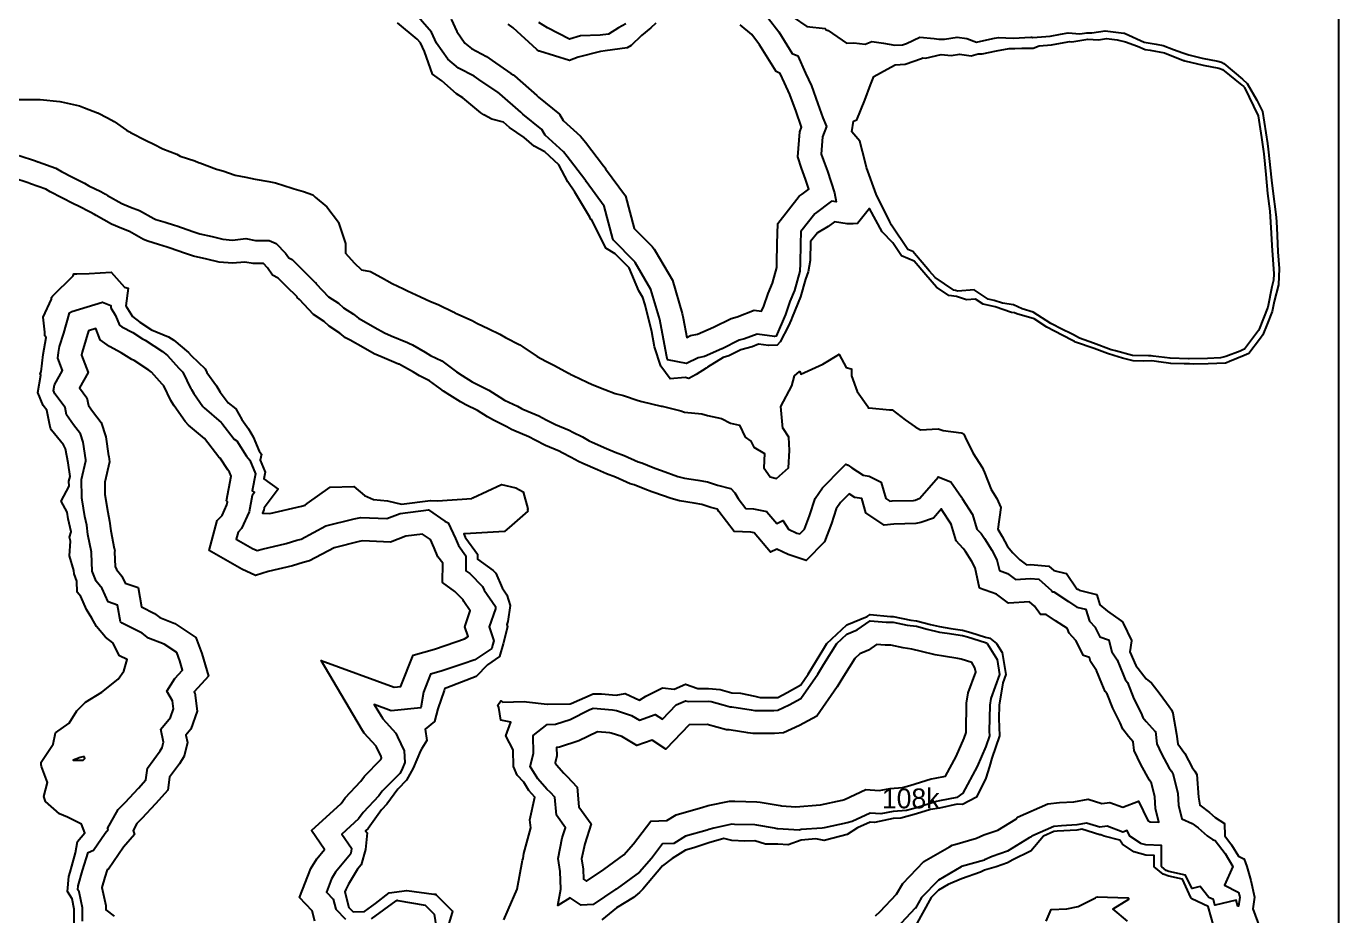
# Model space of a CAD drawing. Header units: millimetres. Extents: x 0 to 600, y 0 to 900.
# Drawn here: x 203.5 to 600, y 281 to 549.6 of the extents above; entities that cross this region are included whole.
import ezdxf
from ezdxf.enums import TextEntityAlignment as Align

# ---------------------------------------------------------------- set-up
doc = ezdxf.new("R2010")
doc.units = ezdxf.units.MM
for name, color, linetype in [('CORTE', 1, 'Continuous'), ('GRABADO', 5, 'Continuous'), ('HOJA', 8, 'Continuous')]:
    doc.layers.add(name, color=color, linetype=linetype)

msp = doc.modelspace()

# ---------------------------------------------------------------- linework, layer by layer
at = {"layer": 'CORTE'}
for points in [[(435.24, 552.33), (439.34, 549.49), (444.84, 548.87), (445.13, 548.45), (445.8, 548.3), (451.3, 544.41), (453.55, 544.53), (456.92, 544.19), (458.98, 544.94), (462.53, 544.42), (465.93, 543.81), (468.2, 543.94), (469.39, 544.36), (473.5, 546.27), (477.82, 545.83), (479.23, 545.66), (480.89, 545.69), (484.76, 546.3), (487.62, 545.9), (490.6, 544.79), (493.72, 545.42), (496.04, 545.93), (497.2, 546.15), (501.68, 545.96), (506.99, 546.22), (507.27, 546.22), (507.61, 546.2), (512.83, 546.58), (515.91, 547.15), (518.31, 547.62), (521.76, 547.26), (523.94, 547.6), (525.39, 547.53), (529.49, 548.18), (535.08, 547.46), (535.24, 547.43), (535.46, 547.35), (541.24, 544.74), (544.87, 544.16), (547, 543.76), (550.13, 542.54), (552.95, 541.52), (554.73, 540.91), (558.79, 539.93), (563.51, 539.01), (564.6, 538.73), (565.25, 538.3), (570.96, 533.61), (572.34, 532.27), (575.27, 527.27), (576.97, 523.77), (578.5, 514.16), (578.72, 512.4), (579.71, 503.08), (579.94, 500.52), (581.08, 491.86), (581.25, 488.74), (581.58, 481.49), (581.98, 476.37), (581.76, 471.44), (580.45, 466.41), (579.87, 463.46), (578.38, 459.65), (577.03, 456.42), (576.37, 455.38), (572.8, 450.75), (571.45, 450.13), (567.02, 448.29), (566.13, 447.94), (565.79, 447.86), (560.53, 447.58), (556.22, 447.55), (554.9, 447.61), (553.28, 447.67), (549.25, 447.77), (545.68, 448.23), (543.52, 448.52), (540.93, 448.41), (537.89, 448.52), (534.68, 449.36), (532.03, 450.11), (530.15, 450.75), (526.1, 452.23), (520.49, 454.2), (520.16, 454.4), (519.42, 454.75), (514.1, 457.49), (511.85, 458.67), (507.96, 461.16), (502.81, 462.71), (502.08, 463.04), (501.15, 463.17), (496.2, 464.88), (492.62, 465.61), (490.25, 467.17), (487.53, 466.94), (484.52, 467.95), (482.2, 468.29), (478.46, 470.81), (475.25, 474.49), (471.75, 478.59), (467.94, 480.26), (465.32, 484.17), (462.07, 487.51), (458.28, 494.48), (454.65, 490.02), (453.32, 489.94), (451.49, 489.94), (447.64, 490.47), (445.78, 489.05), (442.51, 487.14), (440.48, 484.55), (440.34, 478.78), (439.78, 475.39), (438.88, 473.19), (437.46, 467.86), (434.87, 461.74), (434.58, 460.87), (433.82, 459.14), (431.32, 454.25), (430.4, 453.28), (427.77, 453.12), (424.72, 453.52), (422.86, 452.79), (419.35, 451.85), (415.72, 450.07), (414.06, 449.49), (409.3, 446.65), (408.89, 446.35), (405.95, 444.37), (403.67, 443.24), (402.59, 443.45), (398.02, 443.11), (395.23, 446.88), (393.32, 452.71), (392.47, 457.24), (390.45, 465.44), (389.8, 467.65), (388.62, 469.69), (385.65, 476.58), (381.44, 480.79), (378.57, 482.58), (374.36, 491.06), (374.11, 491.22), (373.81, 491.92), (369.28, 499.5), (367.11, 502.53), (364.43, 507.74), (360.22, 511.66), (356.98, 513.34), (353.99, 515.96), (349.5, 518.98), (347.71, 520.63), (344.21, 521.52), (341.78, 522.79), (340.81, 523.38), (335.42, 527.97), (333.54, 529.2), (329.08, 533.04), (326.25, 535.04), (323.85, 541.89), (322.65, 544.54), (321.67, 545.66), (315.64, 550.61)], [(331.88, 551.65), (333.56, 547.94), (336.02, 544.44), (338.03, 542.8), (342.54, 540.45), (344.3, 539.17), (349.97, 535.33), (350.58, 534.92), (351.05, 534.56), (357.77, 528.69), (358.28, 528.14), (364.63, 523.04), (365.76, 521.14), (370.94, 516.41), (372.43, 514.59), (377.93, 507.45), (378.48, 506.68), (378.56, 506.55), (384.54, 498.32), (387.18, 488.52), (392.66, 483.04), (393.24, 482.29), (393.56, 481.74), (398.71, 472.86), (401.66, 462.81), (402.01, 461.41), (403.09, 455.58), (404.24, 456.15), (406.28, 456.53), (411.16, 458.71), (416.47, 461.3), (418.31, 461.8), (423.4, 463.79), (425.68, 463.49), (426.38, 465.07), (427.66, 468.9), (428.96, 471.99), (430.23, 476.71), (430.3, 478.14), (430.4, 483.88), (430.55, 490.03), (437.02, 498.27), (437.93, 498.81), (439.97, 500.37), (438.95, 503.4), (437.72, 506.68), (436.61, 510.1), (437.18, 517.64), (437.72, 519.08), (437.59, 519.38), (436.07, 523.79), (434.22, 528.93), (432.58, 532.52), (431.32, 535.3), (430.05, 535.87), (425.07, 543.94), (422.69, 547.05), (419.22, 549.96)], [(393.72, 550.44), (392.25, 549.1), (389.39, 546.74), (386.25, 543.78), (385.02, 543.02), (378.37, 542.11), (377.15, 541.97), (376.97, 541.9), (370.25, 540.2), (367.68, 539.18), (358.56, 542), (358.39, 542), (358.24, 542.13), (357.78, 542.58), (350.63, 549.1), (349.11, 550.21)], [(200.23, 527.47), (207.15, 527.47), (207.21, 527.48), (207.22, 527.48), (207.79, 527.4), (213.73, 526.86), (213.74, 526.86), (214.15, 526.72), (219.67, 525.48), (221.12, 524.93), (225.11, 523.43), (225.12, 523.43), (228.1, 521.87), (230.12, 520.81), (233.83, 518.13), (234.71, 517.66), (235.07, 517.51), (235.07, 517.51), (239.73, 515.06), (242.04, 513.91), (244.78, 512.52), (249.01, 510.9), (249.01, 510.9), (249.02, 510.9), (250.08, 510.3), (254.43, 508.88), (255.61, 508.4), (255.96, 508.3), (255.96, 508.3), (261.06, 506.37), (262.94, 505.89), (266.65, 504.55), (269.91, 504.01), (272.71, 503.35), (276.87, 502.72), (276.87, 502.72), (278.87, 502.26), (283.86, 500.67), (284.5, 500.47), (287.33, 499.62), (290.07, 498.63), (290.08, 498.63), (290.1, 498.61), (290.1, 498.61), (290.85, 497.97), (294.37, 495.02), (294.38, 495.01), (297.83, 490.42), (297.87, 490.38), (297.9, 490.33), (297.91, 490.32), (297.91, 490.31), (300.03, 483.94), (300.03, 483.94), (300.03, 483.93), (300.03, 481.05), (302.59, 478.14), (304.78, 475.96), (307.49, 475.48), (307.5, 475.48), (307.52, 475.47), (311.75, 473.21), (311.75, 473.21), (312.46, 472.77), (314.03, 471.83), (317.5, 470.25), (317.51, 470.25), (318.72, 469.67), (322.67, 467.82), (325.69, 466.44), (327.93, 465.56), (327.94, 465.56), (332.66, 463.18), (332.99, 463.01), (333.91, 462.57), (338.22, 460.7), (338.22, 460.7), (339.63, 459.92), (343.27, 458.15), (346.6, 456.57), (346.6, 456.57), (348.34, 455.61), (352.68, 453.31), (352.68, 453.31), (353.29, 452.92), (353.58, 452.72), (357.91, 449.81), (360.53, 448.45), (360.53, 448.45), (362.89, 447.2), (362.89, 447.2), (367.52, 444.7), (367.86, 444.51), (368.76, 444.05), (373.02, 442.1), (374.48, 441.4), (378.3, 439.87), (381.45, 438.66), (383.91, 438.07), (388.42, 436.56), (389.53, 436.28), (395.38, 434.85), (395.41, 434.84), (395.59, 434.8), (401.28, 433.38), (401.28, 433.38), (402.35, 433), (407.59, 432.5), (407.6, 432.5), (409.32, 431.98), (413.51, 431.11), (413.51, 431.11), (413.52, 431.11), (413.53, 431.11), (416.3, 429.75), (418.99, 429.12), (419, 429.12), (419.01, 429.12), (419.02, 429.11), (419.02, 429.11), (419.03, 429.1), (419.04, 429.09), (420.75, 425.51), (422.38, 424.3), (422.38, 424.29), (422.39, 424.28), (423.3, 422.49), (426.53, 420.58), (426.53, 420.58), (426.54, 420.57), (426.55, 420.55), (426.56, 420.54), (426.57, 420.52), (426.57, 420.52), (426.57, 420.51), (426.32, 416.22), (428.22, 413.55), (430.2, 412.95), (433.81, 416.24), (434.12, 421.48), (433.87, 425.44), (432.15, 428.06), (432.14, 428.07), (432.14, 428.09), (432.13, 428.1), (431.45, 434.71), (431.45, 434.72), (431.45, 434.74), (431.46, 434.75), (434.84, 440.99), (435.59, 444), (435.59, 444.01), (435.6, 444.02), (435.61, 444.03), (435.61, 444.04), (437.14, 445.33), (437.16, 445.34), (437.17, 445.34), (437.18, 445.35), (437.2, 445.35), (437.22, 445.34), (437.23, 445.34), (437.23, 445.33), (437.24, 445.32), (437.26, 445.31), (437.26, 445.3), (437.54, 444.49), (444.12, 447.53), (448.98, 450.49), (448.99, 450.5), (449.02, 450.5), (449.04, 450.5), (449.05, 450.49), (449.06, 450.48), (449.07, 450.47), (449.07, 450.47), (451.18, 446.54), (452.72, 446.14), (452.74, 446.14), (452.75, 446.13), (452.76, 446.11), (452.77, 446.1), (452.78, 446.08), (452.78, 444), (454.57, 439.24), (457.72, 434.77), (457.72, 434.76), (457.73, 434.75), (457.73, 434.75), (457.85, 434.38), (458.12, 434.29), (464.28, 433.75), (465.08, 433.75), (465.09, 433.74), (465.1, 433.74), (465.11, 433.74), (469.02, 430.71), (472.08, 428.62), (473.66, 427.66), (479.01, 427.96), (479.03, 427.96), (480.49, 427.47), (485.99, 426.75), (485.99, 426.75), (486.01, 426.74), (486.69, 426.42), (486.7, 426.42), (486.71, 426.41), (486.71, 426.41), (486.72, 426.4), (487.17, 425.5), (489.45, 420.76), (492.4, 416.24), (492.41, 416.24), (492.61, 415.69), (493, 414.79), (493.01, 414.79), (495.03, 409.64), (496.73, 406.98), (497.94, 404.23), (497.94, 404.23), (497.94, 404.22), (497.94, 404.21), (497.94, 404.2), (497.94, 404.2), (496.99, 397.7), (498.34, 395.53), (498.34, 395.53), (499.99, 392.42), (501.54, 390.54), (503.62, 388.48), (505.72, 386.91), (506.89, 386.98), (506.9, 386.98), (512.41, 386.55), (512.42, 386.54), (512.43, 386.54), (512.45, 386.53), (513.9, 385.26), (517.71, 384.33), (517.72, 384.33), (517.74, 384.32), (517.76, 384.31), (517.76, 384.3), (520.88, 379.64), (521.13, 379.62), (521.14, 379.62), (521.16, 379.62), (521.18, 379.61), (521.61, 379.23), (526.86, 377.95), (526.88, 377.94), (526.89, 377.93), (526.9, 377.92), (526.91, 377.91), (526.91, 377.9), (527.87, 374.87), (530.12, 372.97), (534.26, 369.97), (534.69, 369.81), (534.7, 369.81), (534.71, 369.8), (534.71, 369.79), (534.72, 369.79), (534.72, 369.78), (534.73, 369.77), (534.73, 369.76), (534.85, 369.3), (537.39, 364.04), (537.39, 364.04), (537.39, 364.03), (537.39, 364.02), (537.39, 364), (536.85, 360.65), (538.69, 356.53), (541.8, 352.53), (542.31, 352.13), (543.28, 351.44), (543.28, 351.44), (543.29, 351.43), (546.1, 347.87), (548.78, 344.13), (549.52, 343.15), (549.53, 343.14), (549.87, 342.14), (549.87, 342.14), (550.99, 335.79), (551.39, 332.89), (553.52, 329.93), (553.52, 329.92), (555.76, 325.74), (556.5, 324.63), (557.15, 323.63), (557.15, 323.62), (557.16, 323.61), (557.59, 316.77), (558.01, 314.38), (561, 312.13), (561, 312.13), (562.71, 310.66), (565.5, 308.86), (565.5, 308.85), (565.51, 308.85), (565.52, 308.84), (565.53, 308.83), (565.53, 308.82), (565.53, 308.81), (565.54, 308.8), (565.58, 305.1), (567.63, 302.38), (567.63, 302.38), (569.68, 298.97), (571.37, 298.13), (571.37, 298.13), (571.39, 298.12), (571.4, 298.1), (572.25, 295.84), (572.25, 295.84), (573.48, 291.6), (573.49, 291.6), (574.51, 286.57), (574.51, 286.56), (574.51, 286.55), (574, 283.01), (576.15, 277.32)], [(460.08, 280.96), (461.44, 282.23), (466.43, 287.47), (468.28, 290.75), (474.72, 297.3), (482.42, 301.8), (483.18, 302.24), (484.04, 302.51), (490.53, 304.38), (492.78, 305.42), (496.99, 306.83), (502.42, 310.15), (502.94, 310.77), (512.09, 314.77), (515.68, 315.13), (520.02, 315.39), (524.3, 316.16), (528.44, 314.83), (530.81, 315.15), (534.74, 313.72), (539.51, 315.56), (542.36, 309.76), (543, 309.32), (545.65, 309.21), (544.61, 313.34), (544.47, 316.86), (543.44, 321.01), (542.84, 321.86), (540.23, 326.67), (538.24, 330.91), (537.91, 333.53), (536.46, 335.12), (534.78, 337.26), (533.94, 339.2), (531.71, 343.65), (530.05, 347.94), (529.47, 348.68), (528.41, 351.06), (526.8, 355), (524.98, 357.78), (524.67, 358.93), (522.85, 359.6), (520.62, 364.04), (518.53, 366.32), (518.09, 367.65), (518.03, 367.67), (514.49, 370.01), (511.62, 371.89), (509.96, 371.97), (508.12, 374.42), (506.61, 375.73), (500.27, 375.36), (496.62, 378.07), (491.53, 379.87), (490.15, 386), (489.15, 387.89), (487.23, 390.97), (486.56, 391.86), (484.44, 394.16), (482.94, 399.16), (480.03, 403.66), (479.96, 403.8), (477.63, 401.04), (473.8, 399.69), (472.27, 399.42), (465.6, 399.24), (462.72, 398.88), (457.15, 402.6), (455.92, 406.95), (453.79, 407.3), (452.13, 408.39), (449.49, 405.72), (448.15, 403.81), (446.75, 399.41), (444.67, 393.86), (439.12, 388.28), (433.7, 390), (430.27, 391.66), (428.35, 390.75), (423.43, 396.62), (422.4, 396.83), (417.37, 397.04), (412.76, 403.07), (412.36, 403.74), (410.34, 404.23), (407.61, 405.15), (405.27, 405.55), (400.89, 406.29), (398.35, 406.94), (393.08, 408.78), (392.53, 408.98), (390.4, 409.74), (387.19, 411.07), (386.01, 411.4), (381.55, 413.43), (378.82, 414.42), (376.05, 415.66), (371.67, 417.53), (370.4, 418.1), (368.19, 419.37), (365.46, 420.75), (364.56, 421.21), (360.4, 422.95), (357.3, 424.56), (355.36, 425.58), (350.83, 427.52), (350.1, 427.82), (348.71, 428.56), (344.64, 430.57), (342.91, 431.64), (339.89, 433.52), (336.34, 435.27), (334.74, 436.19), (331.47, 438.14), (329.63, 439.38), (328.64, 440.04), (325.33, 442.51), (322.33, 444.03), (320.55, 445.08), (316.91, 447.13), (316.22, 447.49), (316.03, 447.56), (311.1, 449.62), (308.63, 450.68), (305.35, 452.54), (301.38, 454.77), (300.03, 455.52), (298.28, 456.87), (295.06, 459), (293.53, 460.36), (290.32, 462.51), (286.07, 467), (285.4, 467.7), (285.33, 467.82), (282.11, 471), (279.62, 473.45), (277.93, 474.41), (276.44, 476.64), (275.21, 477.89), (272.11, 477.89), (269.6, 478.35), (265.88, 477.98), (261.82, 478.37), (258.14, 479.2), (254.06, 480.11), (251.61, 480.96), (246.74, 482.63), (246.14, 482.83), (243.49, 483.67), (240.27, 484.62), (238.93, 485.21), (234.7, 487.56), (232.42, 488.48), (229.32, 489.76), (224.67, 492.4), (224.13, 492.71), (222.83, 493.41), (219.28, 495.19), (217.86, 495.94), (214.32, 497.78), (210.79, 499.52), (209.46, 500.33), (204.81, 502), (204.66, 502.06), (204.11, 502.25), (199.8, 503.66)], [(218.07, 278.06), (218.07, 283), (217.43, 286.06), (215.99, 288.32), (216.44, 292.8), (216.8, 294.09), (217.36, 295.89), (218.45, 299.95), (219.02, 303.34), (221.25, 305.97), (220.28, 308.58), (215.99, 310.76), (213.64, 311.77), (209.37, 315.48), (208.86, 316.94), (209.93, 321.22), (208.12, 326.04), (208.02, 326.58), (208.09, 327.35), (211.7, 332.75), (212.41, 336.16), (216.47, 339.07), (218.87, 342.81), (221.46, 345.41), (226.35, 348.45), (231.31, 352.41), (233.03, 354.82), (234.06, 358.34), (231.72, 359.44), (229.73, 363.34), (227.46, 365.05), (224.74, 368.27), (223.35, 370.83), (221.72, 373.47), (220.06, 377.39), (218.9, 378.71), (218.85, 382.04), (218.01, 384.22), (217.96, 385.19), (216.58, 389.65), (216.94, 394.03), (216.64, 395.29), (217.07, 396.93), (216.25, 400.85), (215.94, 402.87), (214.14, 406.19), (216.47, 410.64), (216.45, 412.15), (216.78, 413.6), (216.23, 417.72), (215.36, 422), (214.83, 423.12), (211.16, 427.63), (210.86, 428.2), (210.56, 429.61), (209.75, 433.66), (208.7, 435.04), (207.09, 438.93), (207.92, 444.15), (207.74, 444.66), (208.07, 445.24), (208.65, 450.42), (209.53, 455.62), (209.12, 456.07), (209.16, 457.22), (208.68, 461.67), (211.13, 467.11), (211.22, 467.67), (211.51, 468.04), (217.7, 474.22), (217.91, 474.76), (218.8, 474.76), (222.52, 474.93), (229.19, 475.26), (233.24, 470.8), (234.29, 470.43), (233.61, 465.17), (235.66, 461.96), (237.82, 460.19), (241.4, 457.88), (246.49, 455.8), (248.12, 454.73), (252.57, 451.02), (253.38, 450.11), (257.6, 446.09), (258.13, 444.98), (261.04, 440.95), (262.09, 439.09), (264.56, 435.83), (266.85, 434.01), (268.64, 430.77), (270.68, 427.96), (272.04, 425.62), (273.87, 421.28), (274.58, 420.33), (274.16, 418.57), (275.72, 414.86), (275.32, 412.86), (279.61, 409.79), (275.43, 404.17), (275.31, 403.52), (274.87, 402.55), (277.17, 402.46), (286.7, 404.66), (287.75, 404.93), (288.37, 405.47), (295.37, 410.42), (302.51, 410.57), (305.76, 407.91), (308.45, 406.66), (312.71, 406.22), (316.88, 405.25), (325.63, 406.38), (327.75, 406.27), (338.16, 406.92), (338.46, 407.14), (347.06, 411.14), (351.39, 410.16), (353.61, 409.02), (355.05, 403.84), (354.99, 403.54), (355.04, 403.14), (350.18, 398.94), (348, 396.99), (337.7, 396.35), (335.68, 396.3), (336.15, 395.29), (336.28, 394.97), (339.84, 390.18), (339.82, 388.65), (344.55, 385.25), (345.41, 384.4), (347.3, 379.99), (348.75, 377.86), (349.72, 374.68), (349.04, 369.86), (348.72, 368.91), (348.96, 368.18), (347.59, 363.1), (346.54, 359.23), (342.83, 356.77), (339.46, 353.17), (330.54, 349.74), (329.97, 349.58), (329.89, 349.36), (329.83, 349.03), (327.82, 343.44), (326.86, 339.62), (324.01, 337.27), (324.55, 333.88), (323.04, 331.5), (322.67, 330.73), (320.46, 325.52), (318.41, 321.87), (315.82, 319.22), (312.51, 314.67), (310.83, 312.9), (306.79, 307.29), (306.06, 306.63), (306.49, 306), (306.01, 301), (304.69, 296.31), (303.62, 295.01), (300.87, 290.48), (300.12, 288.9), (299.76, 288.19), (300.94, 283.47), (302.25, 282.16), (305.71, 282.22), (309.01, 284.64), (313.18, 287.84), (318.51, 288.59), (326.67, 287.49), (327.28, 287.46), (327.48, 287.22), (332.23, 282.48), (332.25, 282.21), (332.18, 281.95), (330.44, 276.31)], [(290.73, 279.33), (289.94, 282.46), (286.05, 286.52), (289.52, 295.24), (291.28, 298.14), (293.6, 300.96), (289.68, 306.69), (298.63, 314.87), (299.87, 316.59), (304.65, 321.62), (305.71, 323.09), (310.68, 328.16), (310.83, 328.5), (310.8, 329.02), (309.37, 331.95), (309.26, 332.19), (305.66, 336.14), (304.83, 337.45), (292.59, 358.03), (314.72, 350), (316.7, 350.18), (316.72, 350.33), (320.43, 359.69), (326.83, 361.49), (333.31, 363.67), (335.93, 364.56), (336.99, 365.27), (336.01, 368.17), (337.67, 373.03), (335.75, 375.85), (335.51, 376.4), (333, 378.91), (329.28, 381.58), (329.34, 387.41), (327.92, 389.32), (326.8, 392.09), (325.67, 394.54), (323.26, 396.23), (318.23, 395.56), (313.62, 393.82), (305.07, 394.18), (304.09, 394.01), (296.59, 392.09), (289.12, 388.1), (287.19, 387.61), (283.93, 386.58), (276.6, 384.93), (272.75, 383.75), (268.7, 385.66), (258.77, 391.23), (261.26, 400.28), (262.68, 401.82), (264.14, 405.01), (264.32, 406), (264, 406.23), (265.49, 413.71), (264.99, 414.9), (264.39, 415.66), (262.15, 419.16), (261.67, 419.43), (257.36, 425.04), (252.58, 429.14), (251.51, 430.17), (248.19, 434.89), (247.52, 436.09), (247.2, 436.53), (245.09, 440.97), (244.58, 441.46), (241.34, 445.06), (240.55, 445.71), (236.19, 448.59), (235.41, 448.91), (232.2, 450.98), (228.65, 452.82), (225.91, 454.91), (224.55, 458.29), (222.35, 457.62), (221.57, 454.91), (221.57, 454.91), (220.39, 451.18), (220.23, 450.23), (222.24, 445.05), (219.59, 440.39), (221.85, 437.39), (222.33, 435.02), (223.51, 433.29), (226.19, 429.86), (227.57, 425.56), (228.41, 419.88), (228.46, 419.63), (228.67, 418.05), (227.28, 411.94), (227.32, 408.21), (228.14, 402.8), (228.71, 400.07), (229.1, 397.2), (230.14, 391.84), (230.19, 391.68), (230.2, 391.56), (230.27, 391.17), (230.24, 390.71), (230.43, 386.45), (230.79, 385.51), (232.4, 383.49), (233.39, 381.41), (237.32, 380.05), (238.35, 374.23), (242.32, 372.23), (243.92, 371), (248.43, 369.26), (254.77, 364.98), (256.56, 360.17), (258.57, 353.28), (254.23, 348.6), (254.44, 348.24), (255.21, 342.76), (253.25, 337.26), (251.77, 335.47), (252.21, 333.33), (251.22, 329.11), (249.86, 326.84), (246.85, 322.79), (246.32, 318.85), (242.57, 314.78), (238.46, 310.33), (236.93, 308.79), (235.81, 306.73), (236.25, 305.55), (232.94, 301.66), (228.44, 295.06), (227.97, 294.87), (227.28, 292.65), (226.41, 289.5), (227.54, 284.07), (227.54, 282.75), (230.06, 280.82)], [(347.85, 279.78), (349.11, 282.76), (351.87, 289.03), (353.43, 297.76), (353.64, 298.29), (353.83, 299.77), (355.95, 307.54), (355.61, 309.91), (357.15, 316.77), (355.38, 318.79), (353.85, 321.3), (351.86, 323.37), (350.73, 326.04), (350.63, 331.04), (348.46, 335.31), (349.95, 339.4), (346.87, 340.07), (346.29, 343.8), (346.03, 344.59), (346.91, 345.82), (347.55, 345.44), (353.91, 345.69), (354.62, 345.58), (360.88, 344.83), (361.02, 344.84), (367.83, 344.98), (368.16, 345.1), (374.8, 347.95), (377.31, 347.95), (381.78, 347.59), (384.41, 348.12), (388.76, 346.09), (390.69, 347.25), (395.72, 349.74), (399.25, 349.34), (402.7, 350.86), (406.41, 349.56), (409.67, 349.62), (413.15, 349.25), (416.65, 348.25), (419.28, 348.14), (423.63, 347.25), (425.27, 346.84), (430.56, 346.84), (433.38, 348.41), (437.5, 350.7), (439.73, 353.88), (444.46, 361.63), (445.41, 363.14), (451.45, 368.77), (457.58, 371.29), (458.45, 371.91), (464.64, 371.36), (465.45, 371.36), (470.77, 370.24), (472.42, 370.03), (476.73, 368.89), (479.39, 368.26), (482.83, 367.74), (486.36, 367.17), (488.89, 366.52), (493.34, 365.11), (494.57, 364.78), (496.62, 363.15), (498.32, 360.42), (499.4, 353.83), (498.5, 351.34), (497.42, 344.57), (497.33, 340.55), (497.55, 335.3), (495.25, 328.5), (494.5, 326.03), (493.39, 322.54), (490.6, 316.74), (486.37, 314.53), (484.78, 314.63), (479.39, 313.5), (476.64, 313.06), (472.43, 311.72), (467.7, 310.45), (465.45, 310.29), (459.73, 309.13), (458.48, 309.22), (454.68, 307.47), (451.53, 305.48), (449.65, 304.98), (444.53, 303.73), (442.05, 304.17), (437.57, 303.83), (433.72, 302.35), (433.72, 302.35), (430.58, 302.56), (426.89, 302.56), (423.6, 303.63), (420.61, 303.47), (416.63, 303.71), (414.29, 304.33), (409.69, 302.94), (405.2, 301.49), (402.73, 300.8), (398.65, 298.21), (395.78, 296.06), (389.8, 288.96), (388.81, 287.97), (386.96, 286.5), (381.83, 283.37), (377.39, 279.7)], [(562.37, 277.27), (560.55, 283.78), (555.66, 286.03), (555.65, 286.03), (555.63, 286.04), (555.46, 286.29), (555.46, 286.29), (555.37, 286.52), (552.79, 291.97), (548.7, 292.88), (547.01, 293.51), (547, 293.51), (547, 293.52), (546.99, 293.52), (544.24, 295.76), (544.23, 295.77), (544.22, 295.79), (544.22, 295.79), (544.22, 295.81), (544.22, 299.12), (541.75, 299.23), (541.74, 299.23), (541.73, 299.23), (538.14, 300.24), (538.13, 300.24), (538.12, 300.25), (534.73, 302.56), (534.72, 302.57), (534.72, 302.58), (533.83, 303.81), (529.19, 305), (529.19, 305), (528.11, 305.41), (527.81, 305.36), (527.8, 305.36), (527.79, 305.37), (522.42, 307.11), (520.85, 306.83), (520.85, 306.83), (514.98, 306.48), (513.89, 306.37), (510.79, 305.01), (506.96, 300.46), (506.95, 300.45), (506.94, 300.44), (506.93, 300.43), (501.57, 297.88), (499.97, 296.9), (499.96, 296.9), (496.49, 295.74), (492.98, 294.68), (491.75, 294.11), (491.75, 294.11), (486.01, 292.13), (481.99, 290.4), (479.06, 288.68), (476.92, 286.51), (472.11, 277.95)], [(511.59, 279.36), (513.16, 282.88), (517.85, 283.1), (521.33, 283.72), (526.56, 286.34), (526.76, 286.59), (527.11, 286.63), (536.33, 286.37), (536.41, 286.42), (536.46, 286.32), (536.46, 286.32), (536.48, 286.27), (536.45, 285.83), (531.71, 282.91), (536.1, 279.36)]]:
    msp.add_lwpolyline(points, dxfattribs=at)
for points in [[(485.93, 358.43), (484.93, 358.69), (480.66, 359.37), (478.06, 359.77), (474, 360.72), (471.07, 361.5), (468.47, 361.84), (464.72, 362.63), (463.02, 362.63), (460.41, 362.86), (457.98, 361.13), (455.29, 360.03), (453.81, 358.64), (450.41, 353.24), (448.47, 350.04), (442.31, 341.26), (437.16, 338.4), (432.31, 336.16), (429.55, 335.98), (423.15, 335.98), (421.49, 336.2), (415.87, 337.06), (415.03, 337.12), (412.15, 337.91), (409.22, 338.74), (403.79, 338.63), (396.71, 331.23), (392.59, 333.99), (388.02, 332.37), (383.49, 335.05), (380.2, 336.13), (379.85, 336.18), (376.1, 336.52), (370.47, 333.78), (364.67, 331.85), (363.75, 331.82), (363.82, 329.21), (363.3, 327.17), (363.71, 326.5), (365.89, 324), (366.86, 323.07), (369.93, 319.81), (370.49, 313.89), (374.19, 308.72), (372.23, 302.68), (371.31, 298.12), (371.8, 295.02), (371.91, 292.04), (372.81, 291.45), (378.01, 294.93), (384.07, 299.32), (387, 302.65), (392.18, 309.53), (397.05, 309.71), (399.85, 311.48), (407.2, 313.53), (407.61, 313.67), (409.54, 314.25), (415.98, 315.59), (417.62, 315.56), (424.19, 315.39), (425.28, 315.23), (431.23, 314.29), (431.66, 314.15), (435.98, 313.86), (436.02, 313.87), (443.34, 314.43), (443.49, 314.45), (449.98, 315.9), (450.72, 316.07), (457.2, 319.05), (461.22, 318.75), (464.5, 319.42), (468.27, 319.68), (470.46, 320.27), (476.84, 322.31), (478.12, 322.51), (481.25, 323.16), (484.45, 329.08), (486.85, 334.63), (487.42, 336.31), (487.41, 336.59), (487.59, 345.2), (488.08, 348.31), (490.33, 354.5), (490.11, 355.86), (489.14, 357.42), (485.93, 358.43)], [(221.07, 329.05), (219.81, 328.73), (217.75, 327.96), (219.83, 327.92), (220.72, 327.91), (221.23, 328.47), (221.07, 329.05)]]:
    msp.add_lwpolyline(points, close=True, dxfattribs=at)
at = {"layer": 'GRABADO'}
for points in [[(427.77, 551.92), (430.84, 547.92), (434.88, 541.37), (436.59, 540.6), (438.95, 535.42), (440.71, 531.57), (442.67, 526.12), (444.13, 521.89), (445.26, 519.24), (444.08, 516.12), (443.69, 510.95), (444.33, 508.99), (445.55, 505.75), (447.73, 499.29), (448.16, 496.54), (446.75, 496.74), (441.84, 492.98), (441.7, 492.9), (437.49, 487.54), (437.4, 483.74), (437.3, 477.9), (437.18, 475.61), (435.6, 469.72), (434.21, 466.43), (432.91, 462.54), (430.03, 456.02), (429.56, 455.92), (424.28, 456.62), (420.51, 455.14), (418.94, 454.72), (413.76, 452.18), (413.68, 452.17), (413.66, 452.15), (408.38, 449.8), (406.48, 449.45), (403.03, 447.74), (397.24, 448.85), (397.05, 449.78), (395.16, 459.93), (394.9, 460.99), (392.23, 470.08), (387.52, 478.22), (387.43, 478.36), (387.4, 478.41), (380.89, 484.92), (380.77, 485.41), (378.12, 495.25), (372.72, 502.69), (372.62, 502.84), (372.31, 503.28), (366.94, 510.24), (365.84, 511.59), (360.27, 516.67), (359.26, 518.38), (353.51, 522.99), (352.9, 523.64), (346.59, 529.16), (346.49, 529.24), (346.07, 529.52), (340.27, 533.44), (338.84, 534.49), (334.16, 536.92), (330.85, 539.62), (327.45, 544.46), (325.93, 547.82), (320.49, 554.04)], [(384.62, 550.32), (382.49, 549.09), (379.46, 547.21), (376.95, 546.87), (370.92, 546.65), (367.67, 545.66), (361.01, 549.09), (358.38, 550.7)], [(201.42, 510.5), (206.36, 508.88), (207, 508.66), (207, 508.66), (207.18, 508.59), (212.49, 506.68), (212.5, 506.67), (214.16, 505.66), (217.48, 504.03), (221.12, 502.14), (221.12, 502.14), (222.49, 501.41), (226.07, 499.61), (227.5, 498.84), (227.5, 498.84), (228.1, 498.5), (232.4, 496.06), (235.07, 494.96), (237.73, 493.89), (237.73, 493.89), (242.04, 491.49), (242.68, 491.21), (245.54, 490.36), (245.54, 490.36), (248.33, 489.48), (248.33, 489.48), (249, 489.25), (253.88, 487.58), (255.97, 486.86), (259.68, 486.03), (262.93, 485.29), (265.86, 485.01), (269.89, 485.42), (269.9, 485.42), (272.75, 484.89), (276.87, 484.89), (276.88, 484.89), (276.89, 484.89), (279.06, 483.96), (279.07, 483.95), (281.89, 481.08), (281.9, 481.08), (282.83, 479.68), (283.87, 479.08), (283.88, 479.08), (283.88, 479.08), (287.02, 475.98), (290.86, 472.2), (290.86, 472.2), (290.87, 472.19), (290.99, 471.98), (291.15, 471.82), (294.86, 467.89), (297.82, 465.91), (297.82, 465.9), (299.33, 464.57), (302.36, 462.57), (303.89, 461.38), (304.78, 460.89), (308.79, 458.64), (311.75, 456.96), (313.82, 456.07), (318.72, 454.03), (319.13, 453.86), (320.21, 453.31), (324.04, 451.15), (324.04, 451.15), (325.69, 450.18), (329.03, 448.48), (332.67, 445.77), (333.53, 445.19), (335.23, 444.05), (338.27, 442.23), (339.63, 441.45), (343.29, 439.65), (346.61, 437.59), (348.04, 436.7), (351.9, 434.79), (353.1, 434.16), (353.56, 433.96), (353.56, 433.96), (358.37, 431.91), (360.55, 430.76), (363.37, 429.29), (367.5, 427.57), (367.5, 427.57), (368.62, 427), (371.52, 425.53), (373.59, 424.34), (374.48, 423.94), (378.85, 422.08), (381.45, 420.91), (384.19, 419.92), (384.2, 419.92), (388.42, 417.99), (389.49, 417.69), (392.93, 416.27), (394.86, 415.57), (395.39, 415.39), (400.38, 413.65), (402.35, 413.14), (406.44, 412.45), (409.32, 411.96), (409.33, 411.96), (412.3, 410.96), (416.3, 409.99), (416.3, 409.98), (416.31, 409.98), (416.32, 409.97), (416.33, 409.97), (417.59, 408.67), (417.6, 408.66), (418.58, 406.98), (420.94, 403.9), (423.25, 403.8), (423.25, 403.8), (427.21, 403), (427.23, 402.99), (427.24, 402.99), (427.25, 402.98), (427.25, 402.97), (430.24, 399.39), (432.09, 400.27), (432.1, 400.27), (432.12, 400.27), (432.14, 400.27), (432.16, 400.26), (432.16, 400.26), (432.16, 400.25), (432.17, 400.25), (432.18, 400.24), (433.77, 397.74), (436.29, 396.52), (437.17, 396.24), (438.64, 397.72), (440.13, 401.71), (441.8, 406.96), (441.81, 406.97), (441.81, 406.98), (444.1, 410.22), (450.05, 416.25), (451.08, 417.3), (451.08, 417.31), (451.1, 417.32), (451.12, 417.32), (451.14, 417.32), (451.77, 417.07), (451.77, 417.07), (452.88, 416.26), (456.39, 413.97), (458.11, 413.68), (458.11, 413.68), (458.12, 413.68), (458.13, 413.67), (461.8, 411.87), (461.8, 411.86), (461.81, 411.85), (461.82, 411.84), (461.83, 411.83), (463.18, 406.99), (464.44, 406.15), (465.07, 406.23), (471.57, 406.4), (472.02, 406.48), (473.51, 407.01), (478.95, 413.45), (478.96, 413.46), (478.97, 413.47), (478.97, 413.47), (478.99, 413.48), (479.01, 413.48), (479.02, 413.48), (479.03, 413.48), (479.04, 413.48), (482.82, 412.04), (482.83, 412.04), (482.84, 412.03), (482.85, 412.02), (482.85, 412.01), (486.05, 407.4), (486.05, 407.39), (486.16, 407.11), (486.22, 406.98), (489.36, 402.13), (489.36, 402.13), (489.37, 402.11), (490.69, 397.72), (491.95, 396.34), (491.96, 396.34), (493.02, 394.92), (493.02, 394.92), (495.22, 391.38), (496.77, 388.45), (496.77, 388.45), (496.77, 388.44), (497.51, 385.18), (499.95, 384.32), (499.96, 384.32), (499.97, 384.31), (502.4, 382.5), (506.89, 382.76), (506.9, 382.76), (509.41, 382.57), (509.42, 382.56), (509.44, 382.56), (509.45, 382.55), (513.27, 379.22), (513.28, 379.21), (513.58, 378.8), (513.87, 378.79), (513.88, 378.79), (513.9, 378.79), (513.91, 378.78), (518.34, 375.85), (520.87, 374.18), (523.53, 373.53), (523.55, 373.53), (523.55, 373.52), (523.56, 373.52), (523.57, 373.51), (523.58, 373.5), (523.58, 373.49), (523.59, 373.48), (524.71, 369.94), (526.44, 368.06), (526.44, 368.05), (527.86, 365.22), (530.5, 364.25), (530.51, 364.25), (530.53, 364.24), (530.54, 364.23), (530.54, 364.22), (530.55, 364.21), (531.45, 360.67), (533.02, 358.28), (533.03, 358.27), (534.85, 353.81), (535.52, 352.31), (536.21, 351.42), (536.21, 351.41), (538.12, 346.49), (540.3, 342.15), (540.3, 342.15), (540.85, 340.87), (541.81, 339.65), (544.59, 336.6), (544.59, 336.59), (544.59, 336.59), (544.6, 336.57), (544.6, 336.56), (544.6, 336.56), (545.04, 332.88), (546.48, 329.83), (548.78, 325.58), (549.5, 324.59), (549.5, 324.58), (550.01, 323.63), (550.01, 323.63), (550.01, 323.62), (551.43, 317.85), (551.43, 317.84), (551.58, 314.35), (552.61, 310.22), (555.71, 308.84), (555.72, 308.84), (557.51, 307.49), (557.51, 307.49), (560.25, 305.13), (561.84, 304.01), (562.69, 303.69), (562.7, 303.69), (562.72, 303.68), (565.66, 299.76), (565.66, 299.76), (568.02, 295.85), (568.02, 295.84), (568.03, 295.82), (568.03, 295.81), (568.03, 295.8), (568.02, 295.79), (565.5, 290.23), (569.66, 288.04), (569.66, 288.04), (569.68, 288.03), (569.69, 288.02), (569.69, 288.02), (569.7, 288.01), (569.7, 288), (570, 286.98), (570, 286.98), (570.09, 286.57), (570.09, 286.56), (570.09, 286.55), (569.71, 283.89), (569.7, 283.87), (569.69, 283.86), (569.68, 283.85), (569.67, 283.84), (569.66, 283.84), (569.64, 283.83), (569.63, 283.83), (569.61, 283.84), (569.59, 283.85), (569.58, 283.85), (569.57, 283.86), (569.56, 283.88), (568.98, 285.66), (562.67, 284.12), (562.65, 284.12), (562.63, 284.13), (562.61, 284.15), (562.59, 284.16), (562.59, 284.17), (562.59, 284.18), (562.12, 285.86), (560.75, 286.49), (560.75, 286.49), (560.75, 286.49), (560.74, 286.5), (558.17, 289.8), (555.71, 289.23), (555.7, 289.23), (555.69, 289.23), (555.67, 289.23), (555.66, 289.23), (555.64, 289.24), (555.63, 289.25), (555.63, 289.26), (553.75, 293.23), (548.7, 294.36), (547.88, 294.66), (547.88, 294.67), (547.86, 294.67), (546.53, 295.76), (546.52, 295.77), (546.51, 295.79), (546.51, 295.8), (546.51, 295.8), (546.51, 295.81), (546.51, 302.16), (541.74, 302.37), (541.73, 302.37), (541.73, 302.37), (540.09, 302.83), (540.09, 302.83), (540.08, 302.84), (540.07, 302.84), (536.89, 305.02), (536.89, 305.02), (536.88, 305.03), (536.87, 305.04), (536.05, 306.72), (534.81, 306.24), (534.8, 306.24), (534.77, 306.24), (530.04, 307.98), (527.81, 307.67), (527.8, 307.67), (527.79, 307.67), (523.82, 308.96), (520.85, 308.43), (520.85, 308.43), (516.24, 308.15), (513.89, 307.91), (507.25, 305.01), (506.95, 304.67), (506.95, 304.66), (506.94, 304.66), (506.93, 304.65), (506.51, 304.45), (499.97, 300.44), (499.96, 300.44), (499.95, 300.43), (495.36, 298.9), (492.98, 297.81), (492.98, 297.8), (486.05, 295.8), (486.01, 295.79), (485.94, 295.75), (479.06, 291.72), (473.92, 286.51), (472.11, 283.28), (472.1, 283.27), (466.37, 277.24)], [(220.54, 279.3), (220.54, 283.34), (219.54, 288.16), (219.15, 288.76), (219.27, 289.97), (220.56, 294.63), (222.28, 300.11), (223.85, 300.75), (227.37, 305.91), (228.26, 306.96), (228.13, 307.28), (231.27, 313.03), (233.41, 315.18), (237.43, 319.53), (239.68, 321.97), (240.16, 325.52), (244.03, 330.73), (244.65, 331.78), (245.04, 333.42), (244.22, 337.33), (247.07, 340.78), (248.04, 343.48), (247.7, 345.9), (246, 348.82), (248.38, 352.58), (250.74, 355.13), (249.91, 357.97), (248.99, 360.43), (245.17, 363.01), (240.45, 364.83), (238.57, 366.28), (232.51, 369.34), (232.05, 369.67), (231.15, 374.78), (228.32, 375.76), (226.43, 379.76), (224.65, 381.98), (223.49, 384.99), (223.24, 390.46), (223.2, 390.58), (223.22, 390.77), (222.19, 396.06), (221.81, 398.89), (221.25, 401.55), (220.48, 406.59), (220.33, 407.05), (220.33, 407.28), (220.27, 412.68), (221.56, 418.38), (221.55, 418.47), (221.51, 418.67), (220.73, 423.97), (219.91, 426.53), (217.85, 429.16), (215.75, 432.24), (215.31, 434.44), (212.21, 438.54), (211.77, 439.59), (212.04, 441.28), (214.51, 445.62), (213.07, 449.31), (213.27, 451.07), (213.57, 452.83), (214.87, 456.93), (216.5, 462.61), (216.48, 462.77), (216.57, 462.98), (217.27, 463.39), (226.53, 466.2), (229.14, 465.28), (229.05, 464.53), (230.51, 462.25), (231.69, 459.31), (232.42, 458.75), (235.72, 457.04), (238.66, 455.14), (239.47, 454.81), (244.73, 451.34), (246.2, 450.12), (249.6, 446.34), (250.86, 445.14), (253.25, 440.1), (253.42, 439.87), (254.12, 438.64), (256.85, 434.74), (257.29, 434.32), (262.43, 429.91), (262.58, 429.73), (266.34, 424.84), (267.11, 424.41), (270.1, 419.73), (271.08, 418.49), (272.78, 414.45), (271.75, 409.29), (272.45, 408.78), (271.75, 407.84), (270.88, 402.9), (268.58, 397.9), (267.56, 396.79), (266.97, 394.65), (271.9, 391.89), (273.29, 391.24), (274.81, 391.7), (282.1, 393.34), (285.26, 394.34), (286.56, 394.67), (294.03, 398.66), (302.62, 400.86), (304.61, 401.21), (312.49, 400.88), (316.51, 402.39), (325.04, 403.54), (329.96, 400.08), (331.03, 399.62), (333.23, 394.87), (334.08, 392.77), (336.37, 389.69), (336.32, 385.15), (337.55, 384.27), (341.41, 380.4), (341.91, 379.23), (345.24, 374.35), (345.33, 374.06), (345.27, 373.63), (343.4, 368.16), (344.8, 364.01), (344.43, 362.66), (344.15, 361.62), (339.04, 358.23), (335.56, 357.04), (328.89, 354.8), (325.66, 353.89), (323.51, 348.46), (322.74, 343.71), (313.8, 342.88), (308.63, 344.76), (310.81, 341.1), (311.26, 340.39), (315.17, 336.1), (315.69, 334.95), (317.73, 330.81), (317.9, 327.24), (316.96, 325.02), (316.35, 323.93), (311.07, 318.56), (310.04, 317.14), (305.28, 312.11), (303.89, 310.19), (298.89, 305.62), (301.82, 301.33), (301.73, 300.4), (301.48, 299.53), (297, 294.08), (295.8, 292.11), (294.22, 288.12), (296.28, 285.97), (297.05, 282.92), (300.03, 279.93)], [(307.86, 280.07), (315.28, 285.52), (315.4, 285.62), (315.57, 285.64), (315.82, 285.61), (324.04, 284.21), (326.77, 281.48), (327.37, 277.57)]]:
    msp.add_lwpolyline(points, dxfattribs=at)
for points in [[(479.87, 541.02), (482.89, 540.75), (485.48, 541.16), (488.97, 540.67), (491.09, 541.18), (492.31, 541.18), (496.58, 542.11), (500.48, 542.87), (502.12, 542.8), (504.31, 542.91), (507.71, 542.99), (509.53, 543.66), (513.2, 543.93), (518.21, 544.85), (518.69, 544.94), (519.37, 544.87), (524.22, 545.62), (527.46, 545.47), (529.82, 545.84), (533.04, 545.43), (535.6, 544.87), (539.22, 543.59), (541.55, 542.54), (543.01, 542.3), (547.32, 541.49), (553.07, 539.25), (553.27, 539.19), (553.54, 539.12), (559.09, 537.77), (563.77, 536.86), (564.91, 536.54), (570.76, 531.77), (571.28, 531.35), (571.35, 531.28), (571.49, 531.04), (575.68, 522.47), (576.71, 515.95), (577.34, 511.02), (578, 504.79), (578.5, 499.09), (579.21, 493.73), (579.58, 487.07), (579.75, 483.33), (580.42, 474.8), (580.33, 472.87), (579.82, 470.9), (578.59, 464.74), (576, 458.07), (575.81, 457.64), (573.97, 455.23), (571.51, 452.04), (571.2, 451.9), (570.23, 451.49), (565.86, 449.81), (564.25, 449.4), (560.31, 449.19), (554.77, 449.15), (554.69, 449.15), (554.62, 449.15), (549.03, 449.29), (543.97, 449.94), (543.31, 450.03), (542.51, 449.99), (537.66, 450.18), (532.53, 451.51), (531.8, 451.72), (531.29, 451.89), (525.87, 453.88), (521.65, 455.36), (519.88, 456.42), (515.78, 458.39), (513.84, 459.39), (513.01, 459.83), (507.67, 463.24), (504.35, 464.24), (501.75, 465.44), (498.41, 465.91), (495.94, 466.77), (494.14, 467.13), (489.86, 469.95), (484.93, 469.54), (484.27, 469.76), (483.75, 469.84), (478.06, 473.68), (476.37, 475.61), (471.33, 481.51), (469.84, 482.16), (464.93, 489.53), (464.61, 490.06), (464.42, 490.5), (460.27, 498.83), (457.39, 506.93), (456.98, 508.65), (455.36, 514.85), (452.95, 517.72), (453.41, 520.85), (454.48, 521.25), (456.82, 527.27), (458.59, 531.9), (459.56, 534.42), (463.59, 536.6), (465.98, 537.92), (469.02, 538.1), (473.94, 539.81), (474.38, 540.02), (475.14, 539.94), (479.87, 541.02)], [(424.24, 308.31), (423.61, 308.4), (417.47, 308.56), (416.65, 308.58), (411.27, 307.46), (409.69, 306.98), (409.22, 306.83), (402.73, 305.02), (399.2, 302.78), (395.77, 302.66), (392.43, 298.22), (388.81, 294.11), (382, 289.17), (381.83, 289.03), (381.66, 288.95), (374.84, 284.39), (371.18, 284.13), (367.85, 286.34), (364.16, 284.1), (365.02, 289.02), (364.82, 294.34), (364.2, 298.27), (365.45, 304.46), (366.44, 307.52), (363.7, 311.35), (363.19, 316.76), (361.88, 318.15), (360.82, 319.17), (358.05, 322.34), (355.78, 326.04), (356.8, 330), (356.64, 335.35), (360.85, 338.74), (363.44, 338.82), (367.82, 340.27), (373.63, 343.1), (374.8, 343.66), (380.66, 343.14), (381.81, 342.98), (386.4, 341.47), (388.77, 340.06), (393.56, 341.76), (395.72, 340.32), (399.85, 344.64), (402.7, 345.89), (403.45, 345.62), (409.67, 345.75), (410.46, 345.67), (414.04, 344.65), (416.21, 344.06), (416.65, 344.02), (422.48, 343.13), (423.62, 342.98), (429.33, 342.98), (430.56, 343.06), (433.99, 344.64), (437.5, 346.59), (442.61, 353.88), (444.46, 356.92), (448.37, 363.14), (451.45, 366.01), (454.57, 367.3), (458.45, 370.06), (463.33, 369.63), (465.45, 369.63), (469.65, 368.75), (472.42, 368.38), (475.7, 367.52), (479.39, 366.64), (481.74, 366.29), (486.36, 365.55), (487.87, 365.16), (493.34, 363.43), (493.52, 363.38), (493.81, 363.15), (496.79, 358.38), (497.53, 353.83), (494.89, 346.54), (494.57, 344.57), (494.41, 336.67), (494.47, 335.3), (493.39, 332.11), (490.75, 326.02), (486.41, 318), (484.63, 316.72), (479.39, 315.62), (478.46, 315.47), (472.43, 313.55), (469.43, 312.75), (465.45, 312.47), (461.66, 311.7), (458.48, 311.94), (452.98, 309.4), (451.51, 309.07), (444.59, 307.52), (444.54, 307.51), (443.94, 307.46), (437.57, 306.97), (437.05, 306.77), (430.58, 307.2), (430.38, 307.2), (429.59, 307.46), (424.24, 308.31)]]:
    msp.add_lwpolyline(points, close=True, dxfattribs=at)
at = {"layer": 'HOJA'}
msp.add_lwpolyline([(0, 0), (600, 0), (600, 900), (0, 900)], close=True, dxfattribs=at)

# ---------------------------------------------------------------- texts
at = {"layer": 'GRABADO'}
msp.add_text('108k', height=6, dxfattribs=at).set_placement((470.7, 316.4), align=Align.MIDDLE_CENTER)

doc.saveas('drawing.dxf')
